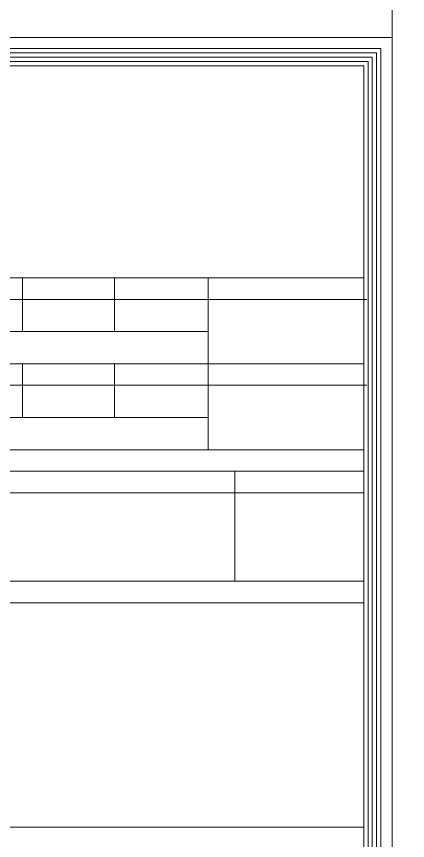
# Model space of a CAD drawing. Header units: millimetres. Extents: x 1373 to 40779, y 1939 to 6439.
# Drawn here: x 1942 to 2369, y 2499 to 3401 of the extents above; entities that cross this region are included whole.
import ezdxf

# ---------------------------------------------------------------- set-up
doc = ezdxf.new("R2010")
doc.units = ezdxf.units.MM
for name, color, linetype, lineweight in [('A-ANNO-DIMS', 211, 'Continuous', 18), ('A-WALL', 20, 'Continuous', 9), ('ANTET YAZILARI', 7, 'Continuous', 20)]:
    doc.layers.add(name, color=color, linetype=linetype, lineweight=lineweight)

msp = doc.modelspace()

# ---------------------------------------------------------------- linework, layer by layer
at = {"layer": 'A-ANNO-DIMS', "lineweight": 18, "ltscale": 2}
msp.add_line((2352.49, 6385.2), (2352.49, 1990.2), dxfattribs=at)
msp.add_lwpolyline([(2352.49, 1938.61), (5430.26, 1938.61), (5430.26, 6438.61), (2352.49, 6438.61)], close=True, dxfattribs=at)
at = {"layer": 'A-WALL', "color": 7}
msp.add_lwpolyline([(2352.49, 3378.01), (1373.14, 3378.01), (1373.14, 1938.61), (2352.49, 1938.61)], close=True, dxfattribs=at)
at = {"layer": 'ANTET YAZILARI'}
for p, q in [((1404.17, 3114.95), (2321.46, 3114.95)), ((1948.28, 3114.95), (1948.28, 3056.17)), ((2048.68, 3114.95), (2048.68, 3056.17)), ((2151.3, 3114.95), (2151.3, 2926.85)), ((1557.36, 3091.44), (2324.92, 3091.44)), ((1404.17, 3056.17), (2151.3, 3056.17)), ((1404.17, 3020.9), (2321.46, 3020.9)), ((1948.28, 3020.9), (1948.28, 2962.12)), ((2048.68, 3020.9), (2048.68, 2962.12)), ((1553.9, 2997.39), (2324.92, 2997.39)), ((1404.17, 2962.12), (2151.3, 2962.12)), ((1404.17, 2926.85), (2321.46, 2926.85)), ((1804.91, 2926.85), (2321.46, 2926.85)), ((1404.17, 2903.34), (2321.46, 2903.34)), ((2180.59, 2903.34), (2180.59, 2782.9)), ((1827.8, 2879.83), (2321.46, 2879.83)), ((1404.17, 2782.9), (2321.46, 2782.9)), ((1404.17, 2759.39), (2321.46, 2759.39)), ((1404.17, 2513.81), (2321.46, 2513.81))]:
    msp.add_line(p, q, dxfattribs=at)
at = {"layer": 'ANTET YAZILARI', "color": 7}
for points in [[(2340.27, 1966.83), (1385.36, 1966.83), (1385.36, 3365.78), (2340.27, 3365.78)], [(2335.56, 1971.54), (1390.07, 1971.54), (1390.07, 3361.08), (2335.56, 3361.08)], [(2330.86, 1976.24), (1394.77, 1976.24), (1394.77, 3356.38), (2330.86, 3356.38)], [(2326.16, 1980.94), (1399.47, 1980.94), (1399.47, 3351.68), (2326.16, 3351.68)], [(2321.46, 3346.97), (1404.17, 3346.97), (1404.17, 1985.64), (2321.46, 1985.64)], [(2321.46, 1985.64), (1404.17, 1985.64), (1404.17, 3346.97), (2321.46, 3346.97)]]:
    msp.add_lwpolyline(points, close=True, dxfattribs=at)

doc.saveas('drawing.dxf')
